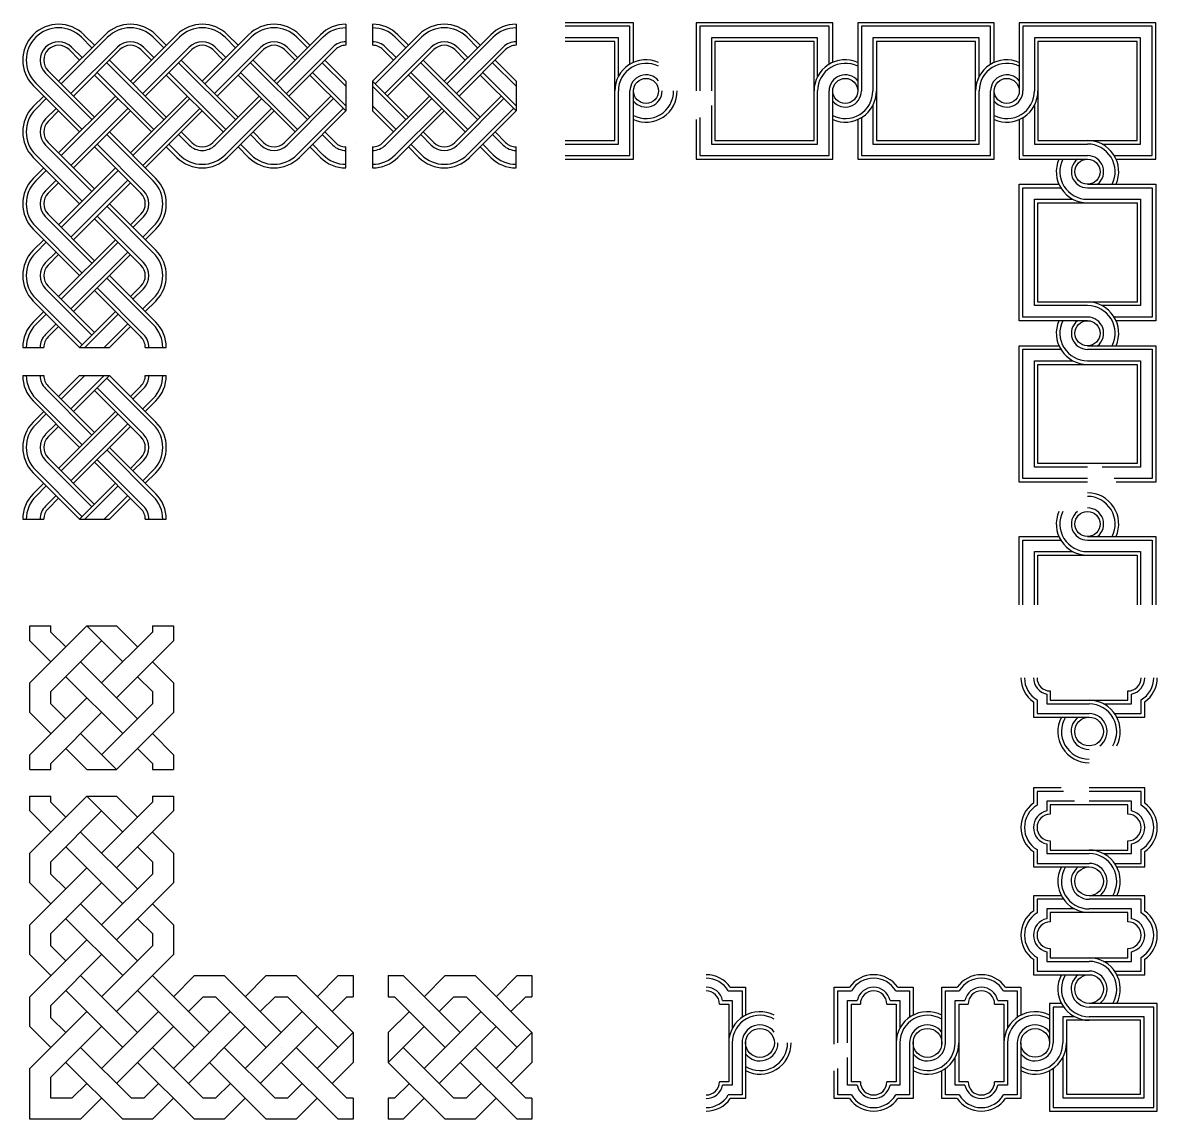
# Model space of a CAD drawing. Header units: millimetres. Extents: x -161 to 568, y -150 to 155.
# Drawn here: x 252 to 568, y -150.2 to 155.2 of the extents above; entities that cross this region are included whole.
import ezdxf

# ---------------------------------------------------------------- set-up
doc = ezdxf.new("R2010")
doc.units = ezdxf.units.MM
doc.header["$MEASUREMENT"] = 0
doc.layers.add('Layer 03', color=5, linetype='Continuous')

msp = doc.modelspace()

# ---------------------------------------------------------------- linework, layer by layer
at = {"layer": 'Layer 03'}
for p, q in [((274.95, 151.82), (262.02, 138.9)), ((272.02, 148.9), (269.09, 151.82)), ((294.95, 151.82), (282.02, 138.9)), ((292.02, 148.9), (289.09, 151.82)), ((302.02, 138.9), (314.95, 151.82)), ((312.02, 148.9), (309.09, 151.82)), ((322.02, 138.9), (334.95, 151.82)), ((329.09, 151.82), (332.02, 148.9)), ((342.02, 154.75), (342.02, 148.9)), ((349.43, 154.75), (349.43, 148.9)), ((349.43, 138.9), (362.36, 151.82)), ((359.43, 148.9), (356.5, 151.82)), ((369.43, 138.9), (382.36, 151.82)), ((376.5, 151.82), (379.43, 148.9)), ((389.43, 154.75), (389.43, 148.9)), ((275.65, 151.12), (262.72, 138.19)), ((271.31, 148.19), (268.38, 151.12)), ((295.65, 151.12), (282.72, 138.19)), ((291.31, 148.19), (288.38, 151.12)), ((302.72, 138.19), (315.65, 151.12)), ((311.31, 148.19), (308.38, 151.12)), ((322.72, 138.19), (335.65, 151.12)), ((328.38, 151.12), (331.31, 148.19)), ((350.14, 138.19), (363.07, 151.12)), ((358.72, 148.19), (355.79, 151.12)), ((370.14, 138.19), (383.07, 151.12)), ((375.79, 151.12), (378.72, 148.19)), ((267.87, 144.75), (264.95, 147.68)), ((278.38, 148.39), (265.45, 135.46)), ((268.58, 145.46), (265.65, 148.39)), ((279.09, 147.68), (266.16, 134.75)), ((287.87, 144.75), (284.95, 147.68)), ((285.45, 135.46), (298.38, 148.39)), ((288.58, 145.46), (285.65, 148.39)), ((286.16, 134.75), (299.09, 147.68)), ((304.95, 147.68), (307.87, 144.75)), ((305.45, 135.46), (318.38, 148.39)), ((305.65, 148.39), (308.58, 145.46)), ((306.16, 134.75), (319.09, 147.68)), ((324.95, 147.68), (327.87, 144.75)), ((338.38, 148.39), (325.45, 135.46)), ((325.65, 148.39), (328.58, 145.46)), ((339.09, 147.68), (326.16, 134.75)), ((352.36, 147.68), (355.29, 144.75)), ((352.87, 135.46), (365.79, 148.39)), ((353.07, 148.39), (356, 145.46)), ((353.57, 134.75), (366.5, 147.68)), ((372.36, 147.68), (375.29, 144.75)), ((385.79, 148.39), (372.87, 135.46)), ((373.07, 148.39), (376, 145.46)), ((386.5, 147.68), (373.57, 134.75)), ((275.45, 144.05), (291.31, 128.19)), ((276.16, 144.75), (292.02, 128.9)), ((311.31, 128.19), (295.45, 144.05)), ((312.02, 128.9), (296.16, 144.75)), ((331.31, 128.19), (315.45, 144.05)), ((332.02, 128.9), (316.16, 144.75)), ((335.45, 144.05), (342.02, 137.48)), ((336.16, 144.75), (342.02, 138.9)), ((378.72, 128.19), (362.87, 144.05)), ((379.43, 128.9), (363.57, 144.75)), ((382.87, 144.05), (389.43, 137.48)), ((383.57, 144.75), (389.43, 138.9)), ((258.38, 141.12), (271.31, 128.19)), ((259.09, 141.82), (272.02, 128.9)), ((287.87, 124.75), (272.02, 140.61)), ((288.58, 125.46), (272.72, 141.32)), ((307.87, 124.75), (292.02, 140.61)), ((308.58, 125.46), (292.72, 141.32)), ((312.02, 140.61), (327.87, 124.75)), ((312.72, 141.32), (328.58, 125.46)), ((342.02, 130.61), (332.02, 140.61)), ((342.02, 132.03), (332.72, 141.32)), ((359.43, 140.61), (375.29, 124.75)), ((360.14, 141.32), (376, 125.46)), ((389.43, 130.61), (379.43, 140.61)), ((389.43, 132.03), (380.14, 141.32)), ((254.95, 137.68), (267.87, 124.75)), ((255.65, 138.39), (268.58, 125.46)), ((342.02, 138.9), (342.02, 130.61)), ((342.02, 138.9), (342.02, 138.9)), ((359.43, 128.9), (349.43, 138.9)), ((349.43, 138.9), (349.43, 130.61)), ((358.72, 128.19), (349.43, 137.48)), ((389.43, 138.9), (389.43, 130.61)), ((389.43, 138.9), (389.43, 138.9)), ((254.95, 131.82), (257.87, 134.75)), ((255.65, 131.12), (258.58, 134.05)), ((262.02, 118.9), (277.87, 134.75)), ((262.72, 118.19), (278.58, 134.05)), ((282.02, 118.9), (297.87, 134.75)), ((282.72, 118.19), (298.58, 134.05)), ((304.95, 121.82), (317.87, 134.75)), ((305.65, 121.12), (318.58, 134.05)), ((337.87, 134.75), (324.95, 121.82)), ((338.58, 134.05), (325.65, 121.12)), ((352.36, 121.82), (365.29, 134.75)), ((353.07, 121.12), (366, 134.05)), ((385.29, 134.75), (372.36, 121.82)), ((386, 134.05), (373.07, 121.12)), ((261.31, 131.32), (258.38, 128.39)), ((262.02, 130.61), (259.09, 127.68)), ((265.45, 115.46), (281.31, 131.32)), ((266.16, 114.75), (282.02, 130.61)), ((285.45, 115.46), (301.31, 131.32)), ((286.16, 114.75), (302.02, 130.61)), ((321.31, 131.32), (308.38, 118.39)), ((322.02, 130.61), (309.09, 117.68)), ((328.38, 118.39), (341.31, 131.32)), ((329.09, 117.68), (342.02, 130.61)), ((356, 125.46), (349.43, 132.03)), ((355.29, 124.75), (349.43, 130.61)), ((368.72, 131.32), (355.79, 118.39)), ((369.43, 130.61), (356.5, 117.68)), ((375.79, 118.39), (388.72, 131.32)), ((376.5, 117.68), (389.43, 130.61)), ((288.38, 111.12), (275.45, 124.05)), ((289.09, 111.82), (276.16, 124.75)), ((295.45, 124.05), (298.38, 121.12)), ((296.16, 124.75), (299.09, 121.82)), ((318.38, 121.12), (315.45, 124.05)), ((319.09, 121.82), (316.16, 124.75)), ((338.38, 121.12), (335.45, 124.05)), ((339.09, 121.82), (336.16, 124.75)), ((365.79, 121.12), (362.87, 124.05)), ((366.5, 121.82), (363.57, 124.75)), ((385.79, 121.12), (382.87, 124.05)), ((386.5, 121.82), (383.57, 124.75)), ((258.38, 121.12), (271.31, 108.19)), ((259.09, 121.82), (272.02, 108.9)), ((272.02, 120.61), (284.95, 107.68)), ((272.72, 121.32), (285.65, 108.39)), ((294.95, 117.68), (292.02, 120.61)), ((295.65, 118.39), (292.72, 121.32)), ((312.02, 120.61), (314.95, 117.68)), ((312.72, 121.32), (315.65, 118.39)), ((332.02, 120.61), (334.95, 117.68)), ((332.72, 121.32), (335.65, 118.39)), ((342.02, 114.75), (342.02, 120.61)), ((349.43, 120.61), (349.43, 114.75)), ((359.43, 120.61), (362.36, 117.68)), ((360.14, 121.32), (363.07, 118.39)), ((379.43, 120.61), (382.36, 117.68)), ((380.14, 121.32), (383.07, 118.39)), ((389.43, 114.75), (389.43, 120.61)), ((267.87, 104.75), (254.95, 117.68)), ((268.58, 105.46), (255.65, 118.39)), ((257.87, 114.75), (254.95, 111.82)), ((258.58, 114.05), (255.65, 111.12)), ((262.02, 98.9), (277.87, 114.75)), ((262.72, 98.19), (278.58, 114.05)), ((258.38, 108.39), (261.31, 111.32)), ((259.09, 107.68), (262.02, 110.61)), ((265.45, 95.46), (281.31, 111.32)), ((266.16, 94.75), (282.02, 110.61)), ((276.16, 104.75), (289.09, 91.82)), ((272.02, 88.9), (259.09, 101.82)), ((285.65, 88.39), (272.72, 101.32)), ((275.45, 104.05), (288.38, 91.12)), ((284.95, 101.82), (282.02, 98.9)), ((255.65, 98.39), (268.58, 85.46)), ((271.31, 88.19), (258.38, 101.12)), ((284.95, 87.68), (272.02, 100.61)), ((285.65, 101.12), (282.72, 98.19)), ((285.45, 95.46), (288.38, 98.39)), ((254.95, 97.68), (267.87, 84.75)), ((286.16, 94.75), (289.09, 97.68)), ((257.87, 94.75), (254.95, 91.82)), ((258.58, 94.05), (255.65, 91.12)), ((277.87, 94.75), (262.02, 78.9)), ((278.58, 94.05), (262.72, 78.19)), ((261.31, 91.32), (258.38, 88.39)), ((262.02, 90.61), (259.09, 87.68)), ((265.45, 75.46), (281.31, 91.32)), ((266.16, 74.75), (282.02, 90.61)), ((272.02, 84.75), (272.02, 84.75)), ((288.38, 71.12), (275.45, 84.05)), ((289.09, 71.82), (276.16, 84.75)), ((258.38, 81.12), (271.31, 68.19)), ((259.09, 81.82), (272.02, 68.9)), ((272.02, 80.61), (284.95, 67.68)), ((272.72, 81.32), (285.65, 68.39)), ((282.02, 78.9), (284.95, 81.82)), ((282.72, 78.19), (285.65, 81.12)), ((254.95, 77.68), (267.87, 64.75)), ((255.65, 78.39), (268.58, 65.46)), ((288.38, 78.39), (285.45, 75.46)), ((289.09, 77.68), (286.16, 74.75)), ((257.87, 74.75), (254.95, 71.82)), ((258.58, 74.05), (255.65, 71.12)), ((267.87, 64.75), (277.87, 74.75)), ((269.29, 64.75), (278.58, 74.05)), ((258.38, 68.39), (261.31, 71.32)), ((259.09, 67.68), (262.02, 70.61)), ((281.31, 71.32), (274.74, 64.75)), ((282.02, 70.61), (276.16, 64.75)), ((252.02, 64.75), (257.87, 64.75)), ((267.87, 64.75), (276.16, 64.75)), ((286.16, 64.75), (292.02, 64.75)), ((252.02, 56.92), (257.87, 56.92)), ((262.02, 51.06), (267.87, 56.92)), ((262.72, 50.36), (269.29, 56.92)), ((265.45, 47.63), (274.74, 56.92)), ((266.16, 46.92), (276.16, 56.92)), ((267.87, 56.92), (276.16, 56.92)), ((276.16, 56.92), (289.09, 43.99)), ((286.16, 56.92), (292.02, 56.92)), ((272.02, 41.06), (259.09, 53.99)), ((275.45, 56.22), (288.38, 43.29)), ((284.95, 53.99), (282.02, 51.06)), ((271.31, 40.36), (258.38, 53.29)), ((284.95, 39.85), (272.02, 52.78)), ((285.65, 40.56), (272.72, 53.49)), ((285.65, 53.29), (282.72, 50.36)), ((254.95, 49.85), (267.87, 36.92)), ((255.65, 50.56), (268.58, 37.63)), ((285.45, 47.63), (288.38, 50.56)), ((286.16, 46.92), (289.09, 49.85)), ((257.87, 46.92), (254.95, 43.99)), ((258.58, 46.22), (255.65, 43.29)), ((277.87, 46.92), (262.02, 31.06)), ((278.58, 46.22), (262.72, 30.36)), ((261.31, 43.49), (258.38, 40.56)), ((262.02, 42.78), (259.09, 39.85)), ((265.45, 27.63), (281.31, 43.49)), ((266.16, 26.92), (282.02, 42.78)), ((272.02, 36.92), (272.02, 36.92)), ((288.38, 23.29), (275.45, 36.22)), ((289.09, 23.99), (276.16, 36.92)), ((258.38, 33.29), (271.31, 20.36)), ((259.09, 33.99), (272.02, 21.06)), ((272.02, 32.78), (284.95, 19.85)), ((272.72, 33.49), (285.65, 20.56)), ((282.02, 31.06), (284.95, 33.99)), ((282.72, 30.36), (285.65, 33.29)), ((254.95, 29.85), (267.87, 16.92)), ((255.65, 30.56), (268.58, 17.63)), ((288.38, 30.56), (285.45, 27.63)), ((289.09, 29.85), (286.16, 26.92)), ((257.87, 26.92), (254.95, 23.99)), ((258.58, 26.22), (255.65, 23.29)), ((267.87, 16.92), (277.87, 26.92)), ((269.29, 16.92), (278.58, 26.22)), ((258.38, 20.56), (261.31, 23.49)), ((259.09, 19.85), (262.02, 22.78)), ((281.31, 23.49), (274.74, 16.92)), ((282.02, 22.78), (276.16, 16.92)), ((252.02, 16.92), (257.87, 16.92)), ((267.87, 16.92), (276.16, 16.92)), ((286.16, 16.92), (292.02, 16.92)), ((254.01, -12.79), (259.87, -12.79)), ((254.01, -16.93), (254.01, -12.79)), ((254.01, -28.65), (269.87, -12.79)), ((259.87, -14.51), (259.87, -12.79)), ((259.87, -14.51), (264.01, -18.65)), ((269.87, -12.79), (278.16, -12.79)), ((269.87, -12.79), (279.87, -22.79)), ((274.01, -28.65), (288.16, -14.51)), ((284.01, -18.65), (278.16, -12.79)), ((288.16, -12.79), (294.01, -12.79)), ((288.16, -12.79), (288.16, -14.51)), ((294.01, -12.79), (294.01, -16.93)), ((259.87, -22.79), (254.01, -16.93)), ((259.87, -31.07), (274.01, -16.93)), ((294.01, -16.93), (278.16, -32.79)), ((268.16, -22.79), (284.01, -38.65)), ((294.01, -28.65), (288.16, -22.79)), ((279.87, -42.79), (264.01, -26.93)), ((284.01, -26.93), (288.16, -31.07)), ((254.01, -36.93), (254.01, -28.65)), ((259.87, -34.51), (259.87, -31.07)), ((288.16, -31.07), (288.16, -34.51)), ((294.01, -28.65), (294.01, -36.93)), ((254.01, -48.65), (269.87, -32.79)), ((259.87, -34.51), (264.01, -38.65)), ((288.16, -34.51), (274.01, -48.65)), ((254.01, -36.93), (259.87, -42.79)), ((274.01, -36.93), (259.87, -51.07)), ((278.16, -52.79), (294.01, -36.93)), ((268.16, -42.79), (278.16, -52.79)), ((288.16, -42.79), (294.01, -48.65)), ((264.01, -46.93), (269.87, -52.79)), ((288.16, -51.07), (284.01, -46.93)), ((254.01, -52.79), (254.01, -48.65)), ((294.01, -48.65), (294.01, -52.79)), ((254.01, -52.79), (259.87, -52.79)), ((259.87, -52.79), (259.87, -51.07)), ((269.87, -52.79), (278.16, -52.79)), ((288.16, -51.07), (288.16, -52.79)), ((288.16, -52.79), (294.01, -52.79)), ((254.01, -76.04), (269.87, -60.18)), ((254.01, -64.32), (254.01, -60.18)), ((254.01, -60.18), (259.87, -60.18)), ((259.87, -61.9), (259.87, -60.18)), ((259.87, -61.9), (264.01, -66.04)), ((269.87, -60.18), (279.87, -70.18)), ((269.87, -60.18), (278.16, -60.18)), ((274.01, -76.04), (288.16, -61.9)), ((284.01, -66.04), (278.16, -60.18)), ((288.16, -60.18), (288.16, -61.9)), ((288.16, -60.18), (294.01, -60.18)), ((294.01, -60.18), (294.01, -64.32)), ((259.87, -70.18), (254.01, -64.32)), ((259.87, -78.47), (274.01, -64.32)), ((294.01, -64.32), (278.16, -80.18)), ((268.16, -70.18), (284.01, -86.04)), ((294.01, -76.04), (288.16, -70.18)), ((279.87, -90.18), (264.01, -74.32)), ((284.01, -74.32), (288.16, -78.47)), ((254.01, -84.32), (254.01, -76.04)), ((259.87, -81.9), (259.87, -78.47)), ((288.16, -78.47), (288.16, -81.9)), ((294.01, -76.04), (294.01, -84.32)), ((254.01, -96.04), (269.87, -80.18)), ((259.87, -81.9), (264.01, -86.04)), ((288.16, -81.9), (274.01, -96.04)), ((254.01, -84.32), (259.87, -90.18)), ((274.01, -84.32), (259.87, -98.47)), ((278.16, -100.18), (294.01, -84.32)), ((268.16, -90.18), (284.01, -106.04)), ((288.16, -90.18), (294.01, -96.04)), ((264.01, -94.32), (279.87, -110.18)), ((288.16, -98.47), (284.01, -94.32)), ((254.01, -104.32), (254.01, -96.04)), ((294.01, -96.04), (294.01, -104.32)), ((269.87, -100.18), (254.01, -116.04)), ((259.87, -101.9), (259.87, -98.47)), ((288.16, -98.47), (288.16, -101.9)), ((259.87, -101.9), (264.01, -106.04)), ((274.01, -116.04), (288.16, -101.9)), ((254.01, -104.32), (259.87, -110.18)), ((259.87, -118.47), (274.01, -104.32)), ((294.01, -104.32), (278.16, -120.18)), ((268.16, -110.18), (284.01, -126.04)), ((288.16, -110.18), (304.01, -126.04)), ((299.87, -110.18), (294.01, -116.04)), ((299.87, -110.18), (308.16, -110.18)), ((324.01, -126.04), (308.16, -110.18)), ((319.87, -110.18), (314.01, -116.04)), ((319.87, -110.18), (328.16, -110.18)), ((328.16, -110.18), (344.01, -126.04)), ((334.01, -116.04), (339.87, -110.18)), ((339.87, -110.18), (344.01, -110.18)), ((344.01, -110.18), (344.01, -116.04)), ((353.84, -110.18), (353.84, -116.04)), ((353.84, -110.18), (357.99, -110.18)), ((373.84, -126.04), (357.99, -110.18)), ((369.7, -110.18), (363.84, -116.04)), ((369.7, -110.18), (377.99, -110.18)), ((377.99, -110.18), (393.84, -126.04)), ((383.84, -116.04), (389.7, -110.18)), ((389.7, -110.18), (393.84, -110.18)), ((393.84, -110.18), (393.84, -116.04)), ((449.07, -113.41), (453.35, -113.41)), ((453.35, -113.41), (453.35, -121.19)), ((478.01, -113.41), (482.29, -113.41)), ((478.01, -129.26), (478.01, -113.41)), ((495.73, -113.41), (500.01, -113.41)), ((500.01, -113.41), (500.01, -121.19)), ((508.01, -129.26), (508.01, -113.41)), ((508.01, -113.41), (512.29, -113.41)), ((525.73, -113.41), (530.01, -113.41)), ((530.01, -113.41), (530.01, -121.19)), ((254.01, -124.32), (254.01, -116.04)), ((264.01, -114.32), (279.87, -130.18)), ((284.01, -114.32), (299.87, -130.18)), ((298.16, -120.18), (302.3, -116.04)), ((302.3, -116.04), (305.73, -116.04)), ((305.73, -116.04), (319.87, -130.18)), ((322.3, -116.04), (318.16, -120.18)), ((322.3, -116.04), (325.73, -116.04)), ((339.87, -130.18), (325.73, -116.04)), ((342.3, -116.04), (338.16, -120.18)), ((342.3, -116.04), (344.01, -116.04)), ((353.84, -116.04), (355.56, -116.04)), ((355.56, -116.04), (369.7, -130.18)), ((372.13, -116.04), (367.99, -120.18)), ((372.13, -116.04), (375.56, -116.04)), ((389.7, -130.18), (375.56, -116.04)), ((392.13, -116.04), (387.99, -120.18)), ((392.13, -116.04), (393.84, -116.04)), ((448.53, -114.41), (452.35, -114.41)), ((452.35, -114.41), (452.35, -121.79)), ((479.01, -114.41), (482.83, -114.41)), ((479.01, -128.91), (479.01, -114.41)), ((495.19, -114.41), (499.01, -114.41)), ((499.01, -114.41), (499.01, -121.79)), ((509.01, -128.91), (509.01, -114.41)), ((509.01, -114.41), (512.83, -114.41)), ((525.19, -114.41), (529.01, -114.41)), ((529.01, -114.41), (529.01, -121.79)), ((259.87, -121.9), (259.87, -118.47)), ((446.05, -118.11), (448.65, -118.11)), ((446.95, -117.11), (449.65, -117.11)), ((448.65, -118.11), (448.65, -139.71)), ((449.65, -117.11), (449.65, -124.86)), ((481.71, -117.11), (484.42, -117.11)), ((481.71, -128.91), (481.71, -117.11)), ((482.71, -118.11), (485.31, -118.11)), ((482.71, -118.11), (482.71, -139.71)), ((492.71, -118.11), (495.31, -118.11)), ((493.6, -117.11), (496.31, -117.11)), ((495.31, -118.11), (495.31, -139.71)), ((496.31, -117.11), (496.31, -124.86)), ((511.71, -128.91), (511.71, -117.11)), ((511.71, -117.11), (514.42, -117.11)), ((512.71, -118.11), (515.31, -118.11)), ((512.71, -118.11), (512.71, -139.71)), ((522.71, -118.11), (525.31, -118.11)), ((523.6, -117.11), (526.31, -117.11)), ((525.31, -118.11), (525.31, -139.71)), ((526.31, -117.11), (526.31, -124.86)), ((254.01, -136.04), (269.87, -120.18)), ((259.87, -121.9), (264.01, -126.04)), ((289.87, -120.18), (274.01, -136.04)), ((309.87, -120.18), (294.01, -136.04)), ((314.01, -136.04), (329.87, -120.18)), ((359.7, -120.18), (353.84, -126.04)), ((363.84, -136.04), (379.7, -120.18)), ((254.01, -124.32), (259.87, -130.18)), ((274.01, -124.32), (259.87, -138.47)), ((278.16, -140.18), (294.01, -124.32)), ((314.01, -124.32), (298.16, -140.18)), ((334.01, -124.32), (318.16, -140.18)), ((334.01, -136.04), (344.01, -126.04)), ((344.01, -126.04), (344.01, -134.32)), ((363.84, -124.32), (353.84, -134.32)), ((353.84, -126.04), (353.84, -134.32)), ((383.84, -124.32), (367.99, -140.18)), ((383.84, -136.04), (393.84, -126.04)), ((393.84, -126.04), (393.84, -134.32)), ((449.65, -128.91), (449.65, -140.71)), ((452.35, -128.91), (452.35, -143.41)), ((453.35, -128.56), (453.35, -144.41)), ((496.31, -128.91), (496.31, -140.71)), ((499.01, -128.91), (499.01, -143.41)), ((500.01, -128.56), (500.01, -144.41)), ((526.31, -128.91), (526.31, -140.71)), ((529.01, -128.91), (529.01, -143.41)), ((530.01, -128.91), (530.01, -144.41)), ((268.16, -130.18), (282.3, -144.32)), ((288.16, -130.18), (302.3, -144.32)), ((308.16, -130.18), (322.3, -144.32)), ((342.3, -144.32), (328.16, -130.18)), ((357.99, -130.18), (372.13, -144.32)), ((392.13, -144.32), (377.99, -130.18)), ((264.01, -134.32), (279.87, -150.18)), ((284.01, -134.32), (299.87, -150.18)), ((304.01, -134.32), (319.87, -150.18)), ((324.01, -134.32), (339.87, -150.18)), ((338.16, -140.18), (344.01, -134.32)), ((353.84, -134.32), (369.7, -150.18)), ((373.84, -134.32), (389.7, -150.18)), ((387.99, -140.18), (393.84, -134.32)), ((481.71, -140.71), (481.71, -132.96)), ((511.71, -140.71), (511.71, -132.96)), ((254.01, -150.18), (254.01, -136.04)), ((478.01, -144.41), (478.01, -136.64)), ((479.01, -143.41), (479.01, -136.03)), ((508.01, -144.41), (508.01, -136.64)), ((509.01, -143.41), (509.01, -136.03)), ((269.87, -140.18), (265.73, -144.32)), ((289.87, -140.18), (285.73, -144.32)), ((305.73, -144.32), (309.87, -140.18)), ((325.73, -144.32), (329.87, -140.18)), ((355.56, -144.32), (359.7, -140.18)), ((375.56, -144.32), (379.7, -140.18)), ((448.65, -139.71), (446.05, -139.71)), ((449.65, -140.71), (446.95, -140.71)), ((484.42, -140.71), (481.71, -140.71)), ((485.31, -139.71), (482.71, -139.71)), ((495.31, -139.71), (492.71, -139.71)), ((496.31, -140.71), (493.6, -140.71)), ((514.42, -140.71), (511.71, -140.71)), ((515.31, -139.71), (512.71, -139.71)), ((525.31, -139.71), (522.71, -139.71)), ((526.31, -140.71), (523.6, -140.71)), ((268.16, -150.18), (274.01, -144.32)), ((285.73, -144.32), (282.3, -144.32)), ((294.01, -144.32), (288.16, -150.18)), ((305.73, -144.32), (302.3, -144.32)), ((314.01, -144.32), (308.16, -150.18)), ((325.73, -144.32), (322.3, -144.32)), ((328.16, -150.18), (334.01, -144.32)), ((344.01, -144.32), (342.3, -144.32)), ((344.01, -144.32), (344.01, -150.18)), ((353.84, -144.32), (353.84, -150.18)), ((355.56, -144.32), (353.84, -144.32)), ((363.84, -144.32), (357.99, -150.18)), ((375.56, -144.32), (372.13, -144.32)), ((377.99, -150.18), (383.84, -144.32)), ((393.84, -144.32), (392.13, -144.32)), ((393.84, -144.32), (393.84, -150.18)), ((452.35, -143.41), (448.53, -143.41)), ((453.35, -144.41), (449.07, -144.41)), ((482.29, -144.41), (478.01, -144.41)), ((482.83, -143.41), (479.01, -143.41)), ((499.01, -143.41), (495.19, -143.41)), ((500.01, -144.41), (495.73, -144.41)), ((512.29, -144.41), (508.01, -144.41)), ((512.83, -143.41), (509.01, -143.41)), ((529.01, -143.41), (525.19, -143.41)), ((530.01, -144.41), (525.73, -144.41)), ((268.16, -150.18), (254.01, -150.18)), ((288.16, -150.18), (279.87, -150.18)), ((308.16, -150.18), (299.87, -150.18)), ((328.16, -150.18), (319.87, -150.18)), ((344.01, -150.18), (339.87, -150.18)), ((357.99, -150.18), (353.84, -150.18)), ((377.99, -150.18), (369.7, -150.18)), ((393.84, -150.18), (389.7, -150.18))]:
    msp.add_line(p, q, dxfattribs=at)
for points in [[(422.13, 144.14), (422.13, 155.18), (403.13, 155.18)], [(477.61, 144.14), (477.61, 155.18), (439.61, 155.18), (439.61, 136.18)], [(522.59, 144.14), (522.59, 155.18), (484.59, 155.18), (484.59, 136.18)], [(556.53, 117.18), (567.57, 117.18), (567.57, 155.18), (529.57, 155.18), (529.57, 136.18)], [(421.13, 143.62), (421.13, 154.18), (403.13, 154.18)], [(476.61, 143.62), (476.61, 154.18), (440.61, 154.18), (440.61, 136.18)], [(521.59, 143.62), (521.59, 154.18), (485.59, 154.18), (485.59, 136.18)], [(556.01, 118.18), (566.57, 118.18), (566.57, 154.18), (530.57, 154.18), (530.57, 136.18)], [(417.93, 140.23), (417.93, 150.98), (403.13, 150.98)], [(403.13, 122.38), (416.93, 122.38), (416.93, 149.98), (403.13, 149.98)], [(473.41, 140.23), (473.41, 150.98), (443.81, 150.98), (443.81, 136.18)], [(444.81, 122.38), (472.41, 122.38), (472.41, 149.98), (444.81, 149.98), (444.81, 122.38)], [(518.39, 140.23), (518.39, 150.98), (488.79, 150.98), (488.79, 136.18)], [(489.79, 122.38), (517.39, 122.38), (517.39, 149.98), (489.79, 149.98), (489.79, 122.38)], [(552.62, 121.38), (563.37, 121.38), (563.37, 150.98), (533.77, 150.98), (533.77, 136.18)], [(534.77, 122.38), (562.37, 122.38), (562.37, 149.98), (534.77, 149.98), (534.77, 122.38)], [(403.13, 117.18), (422.13, 117.18), (422.13, 136.18)], [(403.13, 118.18), (421.13, 118.18), (421.13, 136.18)], [(403.13, 121.38), (417.93, 121.38), (417.93, 136.18)], [(439.61, 128.23), (439.61, 117.18), (477.61, 117.18), (477.61, 136.18)], [(440.61, 128.74), (440.61, 118.18), (476.61, 118.18), (476.61, 136.18)], [(443.81, 132.14), (443.81, 121.38), (473.41, 121.38), (473.41, 136.18)], [(484.59, 128.23), (484.59, 117.18), (522.59, 117.18), (522.59, 136.18)], [(485.59, 128.74), (485.59, 118.18), (521.59, 118.18), (521.59, 136.18)], [(488.79, 132.14), (488.79, 121.38), (518.39, 121.38), (518.39, 136.18)], [(533.77, 132.14), (533.77, 121.38), (548.57, 121.38)], [(529.57, 128.23), (529.57, 117.18), (548.57, 117.18)], [(530.57, 128.74), (530.57, 118.18), (548.57, 118.18)], [(548.57, 72.2), (529.57, 72.2), (529.57, 110.2), (540.61, 110.2)], [(548.57, 73.2), (530.57, 73.2), (530.57, 109.2), (541.13, 109.2)], [(548.57, 110.2), (567.57, 110.2), (567.57, 72.2), (556.53, 72.2)], [(548.57, 109.2), (566.57, 109.2), (566.57, 73.2), (556.01, 73.2)], [(548.57, 76.4), (533.77, 76.4), (533.77, 106), (544.53, 106)], [(534.77, 77.4), (534.77, 105), (562.37, 105), (562.37, 77.4), (534.77, 77.4)], [(548.57, 106), (563.37, 106), (563.37, 76.4), (552.62, 76.4)], [(548.57, 27.23), (529.57, 27.23), (529.57, 65.23), (540.61, 65.23)], [(548.57, 28.23), (530.57, 28.23), (530.57, 64.23), (541.13, 64.23)], [(548.57, 65.23), (567.57, 65.23), (567.57, 27.23), (556.53, 27.23)], [(548.57, 64.23), (566.57, 64.23), (566.57, 28.23), (556.01, 28.23)], [(548.57, 31.43), (533.77, 31.43), (533.77, 61.03), (544.53, 61.03)], [(548.57, 61.03), (563.37, 61.03), (563.37, 31.43), (552.62, 31.43)], [(534.77, 32.43), (534.77, 60.03), (562.37, 60.03), (562.37, 32.43), (534.77, 32.43)], [(529.57, -6.91), (529.57, 12.09), (540.61, 12.09)], [(530.57, -6.91), (530.57, 11.09), (541.13, 11.09)], [(548.57, 12.09), (567.57, 12.09), (567.57, -6.91)], [(548.57, 11.09), (566.57, 11.09), (566.57, -6.91)], [(533.77, -6.91), (533.77, 7.89), (544.53, 7.89)], [(534.77, -6.91), (534.77, 6.89), (562.37, 6.89), (562.37, -6.91)], [(548.57, 7.89), (563.37, 7.89), (563.37, -6.91)], [(538.21, -30.91), (538.21, -33.51), (559.81, -33.51), (559.81, -30.91)], [(533.51, -33.93), (533.51, -38.21), (549.01, -38.21)], [(534.51, -33.39), (534.51, -37.21), (549.01, -37.21)], [(537.21, -31.8), (537.21, -34.51), (549.01, -34.51)], [(553.06, -34.51), (560.81, -34.51), (560.81, -31.8)], [(556.13, -37.21), (563.51, -37.21), (563.51, -33.39)], [(556.74, -38.21), (564.51, -38.21), (564.51, -33.93)], [(541.28, -57.91), (533.51, -57.91), (533.51, -62.19)], [(541.89, -58.91), (534.51, -58.91), (534.51, -62.74)], [(564.51, -62.19), (564.51, -57.91), (549.01, -57.91)], [(563.51, -62.74), (563.51, -58.91), (549.01, -58.91)], [(544.96, -61.61), (537.21, -61.61), (537.21, -64.32)], [(559.81, -65.21), (559.81, -62.61), (538.21, -62.61), (538.21, -65.21)], [(560.81, -64.32), (560.81, -61.61), (549.01, -61.61)], [(538.21, -72.61), (538.21, -75.21), (559.81, -75.21), (559.81, -72.61)], [(533.51, -75.63), (533.51, -79.91), (549.01, -79.91)], [(534.51, -75.09), (534.51, -78.91), (549.01, -78.91)], [(537.21, -73.51), (537.21, -76.21), (549.01, -76.21)], [(553.06, -76.21), (560.81, -76.21), (560.81, -73.51)], [(556.13, -78.91), (563.51, -78.91), (563.51, -75.09)], [(556.74, -79.91), (564.51, -79.91), (564.51, -75.63)], [(541.28, -87.91), (533.51, -87.91), (533.51, -92.19)], [(564.51, -92.19), (564.51, -87.91), (549.01, -87.91)], [(541.89, -88.91), (534.51, -88.91), (534.51, -92.74)], [(544.96, -91.61), (537.21, -91.61), (537.21, -94.32)], [(563.51, -92.74), (563.51, -88.91), (549.01, -88.91)], [(560.81, -94.32), (560.81, -91.61), (549.01, -91.61)], [(559.81, -95.21), (559.81, -92.61), (538.21, -92.61), (538.21, -95.21)], [(537.21, -103.51), (537.21, -106.21), (549.01, -106.21)], [(538.21, -102.61), (538.21, -105.21), (559.81, -105.21), (559.81, -102.61)], [(553.06, -106.21), (560.81, -106.21), (560.81, -103.51)], [(533.51, -105.63), (533.51, -109.91), (549.01, -109.91)], [(534.51, -105.09), (534.51, -108.91), (549.01, -108.91)], [(556.13, -108.91), (563.51, -108.91), (563.51, -105.09)], [(556.74, -109.91), (564.51, -109.91), (564.51, -105.63)], [(541.28, -117.91), (538.01, -117.91), (538.01, -128.91)], [(538.01, -136.64), (538.01, -147.91), (568.01, -147.91), (568.01, -117.91), (549.01, -117.91)], [(541.89, -118.91), (539.01, -118.91), (539.01, -128.91)], [(539.01, -136.03), (539.01, -146.91), (567.01, -146.91), (567.01, -118.91), (549.01, -118.91)], [(541.71, -132.96), (541.71, -144.21), (564.31, -144.21), (564.31, -121.61), (549.01, -121.61)], [(544.96, -121.61), (541.71, -121.61), (541.71, -128.91)], [(542.71, -143.21), (563.31, -143.21), (563.31, -122.61), (542.71, -122.61), (542.71, -143.21)], [(265.73, -144.32), (259.87, -144.32), (259.87, -138.47)]]:
    msp.add_lwpolyline(points, dxfattribs=at)
for centre, radius in [((425.62, 136.18), 3.49), ((481.1, 136.18), 3.49), ((526.08, 136.18), 3.49), ((548.57, 113.69), 3.49), ((548.57, 68.71), 3.49), ((548.57, 15.58), 3.49), ((549.01, -42.21), 4), ((549.01, -83.91), 4), ((549.01, -113.91), 4), ((457.35, -128.91), 4.02), ((504.01, -128.91), 4.02), ((534.01, -128.91), 4)]:
    msp.add_circle(centre, radius, dxfattribs=at)
for centre, radius, start, end in [((262.02, 144.75), 10, 45, 225), ((262.02, 144.75), 9, 45, 225), ((282.02, 144.75), 10, 45, 135), ((282.02, 144.75), 9, 45, 135), ((302.02, 144.75), 10, 45, 135), ((302.02, 144.75), 9, 45, 135), ((322.02, 144.75), 10, 45, 135), ((322.02, 144.75), 9, 45, 135), ((342.02, 144.75), 10, 90, 135), ((342.02, 144.75), 9, 90, 135), ((349.43, 144.75), 10, 45, 90), ((349.43, 144.75), 9, 45, 90), ((369.43, 144.75), 10, 45, 135), ((369.43, 144.75), 9, 45, 135), ((389.43, 144.75), 10, 90, 135), ((389.43, 144.75), 9, 90, 135), ((262.02, 144.75), 5.14, 45, 225), ((262.02, 144.75), 4.14, 45, 225), ((282.02, 144.75), 5.14, 45, 135), ((282.02, 144.75), 4.14, 45, 135), ((302.02, 144.75), 5.14, 45, 135), ((302.02, 144.75), 4.14, 45, 135), ((322.02, 144.75), 5.14, 45, 135), ((322.02, 144.75), 4.14, 45, 135), ((342.02, 144.75), 5.14, 90, 135), ((342.02, 144.75), 4.14, 90, 135), ((349.43, 144.75), 5.14, 45, 90), ((349.43, 144.75), 4.14, 45, 90), ((369.43, 144.75), 5.14, 45, 135), ((369.43, 144.75), 4.14, 45, 135), ((389.43, 144.75), 5.14, 90, 135), ((389.43, 144.75), 4.14, 90, 135), ((425.62, 136.18), 8.69, 66.3229, 180), ((425.62, 136.18), 7.69, 63.0118, 180), ((481.1, 136.18), 8.69, 66.3229, 180), ((481.1, 136.18), 7.69, 63.0118, 180), ((526.08, 136.18), 8.69, 66.3229, 180), ((526.08, 136.18), 7.69, 63.0118, 180), ((425.62, 136.18), 4.49, 38.9894, 180), ((481.1, 136.18), 4.49, 38.9894, 180), ((526.08, 136.18), 4.49, 38.9894, 180), ((425.62, 136.18), 8.69, 246.3229, 360), ((425.62, 136.18), 7.69, 243.0118, 360), ((425.62, 136.18), 4.49, 218.9894, 0), ((481.1, 136.18), 4.49, 218.9894, 0), ((481.1, 136.18), 7.69, 243.0118, 0), ((481.1, 136.18), 8.69, 246.3229, 360), ((526.08, 136.18), 4.49, 218.9894, 0), ((526.08, 136.18), 7.69, 243.0118, 360), ((526.08, 136.18), 8.69, 246.3229, 360), ((322.02, 124.75), 10, 90, 90.00000434843597), ((369.43, 124.75), 10, 90, 90.00000434843597), ((262.02, 124.75), 10, 135, 225), ((262.02, 124.75), 9, 135, 225), ((302.02, 124.75), 10, 44.99999999999947, 45.00001132570079), ((349.43, 124.75), 10, 44.99999999999947, 45.00001132570079), ((262.02, 124.75), 5.14, 135, 225), ((262.02, 124.75), 4.14, 135, 225), ((302.02, 124.75), 4.14, 45, 45.00003203266092), ((349.43, 124.75), 4.14, 45, 45.00003203266092), ((302.02, 124.75), 5.14, 225, 270), ((302.02, 124.75), 4.14, 225, 315), ((302.02, 124.75), 5.14, 270, 315), ((322.02, 124.75), 5.14, 225, 315), ((322.02, 124.75), 4.14, 225, 315), ((342.02, 124.75), 5.14, 225, 270.0001), ((342.02, 124.75), 4.14, 225, 270.0001), ((342.02, 124.75), 4.14, 314.9998, 315), ((349.43, 124.75), 4.14, 270, 315), ((349.43, 124.75), 5.14, 270, 315), ((369.43, 124.75), 5.14, 225, 315), ((369.43, 124.75), 4.14, 225, 315), ((389.43, 124.75), 5.14, 225, 270.0001), ((389.43, 124.75), 4.14, 225, 270.0001), ((548.57, 113.69), 8.69, 336.3229, 90), ((548.57, 113.69), 7.69, 333.0118, 90), ((302.02, 124.75), 10, 225, 315), ((302.02, 124.75), 9, 225, 270), ((302.02, 124.75), 9, 270, 315), ((322.02, 124.75), 10, 225, 315), ((322.02, 124.75), 9, 225, 315), ((342.02, 124.75), 10, 225, 270.0001), ((342.02, 124.75), 9, 225, 270.0001), ((349.43, 124.75), 9, 270, 315), ((349.43, 124.75), 10, 270, 315), ((369.43, 124.75), 10, 225, 315), ((369.43, 124.75), 9, 225, 315), ((389.43, 124.75), 10, 225, 270.0001), ((389.43, 124.75), 9, 225, 270.0001), ((548.57, 113.69), 8.69, 156.3229, 270), ((548.57, 113.69), 7.69, 153.0118, 270), ((548.57, 113.69), 4.49, 128.9894, 270), ((548.57, 113.69), 4.49, 308.9894, 90), ((262.02, 104.75), 10, 135, 225), ((262.02, 104.75), 9, 135, 225), ((282.02, 104.75), 9, 315, 45), ((282.02, 104.75), 10, 315, 45), ((262.02, 104.75), 5.14, 135, 225), ((262.02, 104.75), 4.14, 135, 225), ((282.02, 104.75), 4.14, 315, 45), ((282.02, 104.75), 5.14, 315, 45), ((282.02, 104.75), 10, 224.9999969397467, 225.0000000000005), ((262.02, 84.75), 10, 135, 225), ((282.02, 84.75), 10, 315, 45), ((262.02, 84.75), 9, 135, 225), ((282.02, 84.75), 9, 315, 45), ((262.02, 84.75), 5.14, 135, 225), ((262.02, 84.75), 4.14, 135, 225), ((282.02, 84.75), 4.14, 315, 45), ((282.02, 84.75), 5.14, 315, 45), ((282.02, 84.75), 10, 179.9999963598342, 180), ((548.57, 68.71), 8.69, 336.3229, 90), ((548.57, 68.71), 7.69, 333.0118, 90), ((548.57, 68.71), 4.49, 308.9894, 90), ((262.02, 64.75), 10, 135, 180.0001), ((262.02, 64.75), 9, 135, 180.0001), ((282.02, 64.75), 9, 359.9999, 45), ((282.02, 64.75), 10, 359.9999, 45), ((548.57, 68.71), 8.69, 156.3229, 270), ((548.57, 68.71), 7.69, 153.0118, 270), ((548.57, 68.71), 4.49, 128.9894, 270), ((262.02, 64.75), 5.14, 135, 180.0002), ((262.02, 64.75), 4.14, 135, 180.0002), ((282.02, 64.75), 4.14, 359.9998, 45), ((282.02, 64.75), 5.14, 359.9998, 45), ((262.02, 56.92), 10, 180, 225), ((262.02, 56.92), 9, 180, 225), ((262.02, 56.92), 5.14, 180, 225), ((262.02, 56.92), 4.14, 180, 225), ((282.02, 56.92), 4.14, 315, 360), ((282.02, 56.92), 5.14, 315, 0), ((282.02, 56.92), 9, 315, 0), ((282.02, 56.92), 10, 315, 0), ((282.02, 56.92), 10, 224.9999969397467, 225.0000000000005), ((262.02, 36.92), 10, 135, 225), ((262.02, 36.92), 9, 135, 225), ((282.02, 36.92), 9, 315, 45), ((282.02, 36.92), 10, 315, 45), ((262.02, 36.92), 5.14, 135, 225), ((262.02, 36.92), 4.14, 135, 225), ((282.02, 36.92), 4.14, 315, 45), ((282.02, 36.92), 5.14, 315, 45), ((282.02, 36.92), 10, 179.9999963598342, 180), ((262.02, 16.92), 10, 135, 180.0001), ((262.02, 16.92), 9, 135, 180.0001), ((282.02, 16.92), 9, 359.9999, 45), ((282.02, 16.92), 10, 359.9999, 45), ((548.57, 15.58), 8.69, 336.3229, 90), ((548.57, 15.58), 7.69, 333.0118, 90), ((262.02, 16.92), 5.14, 135, 180.0002), ((262.02, 16.92), 4.14, 135, 180.0002), ((282.02, 16.92), 4.14, 359.9998, 45), ((282.02, 16.92), 5.14, 359.9998, 45), ((548.57, 15.58), 8.69, 156.3229, 270), ((548.57, 15.58), 7.69, 153.0118, 270), ((548.57, 15.58), 4.49, 128.9894, 270), ((548.57, 15.58), 4.49, 308.9894, 90), ((538.21, -27.21), 8.2, 180, 235.0284), ((538.21, -27.21), 7.2, 180, 239.0768), ((538.21, -27.21), 4.7, 180, 257.7155), ((538.21, -27.21), 3.7, 180, 270), ((559.81, -27.21), 3.7, 270, 0), ((559.81, -27.21), 4.7, 282.2845, 360), ((559.81, -27.21), 7.2, 300.9232, 0), ((559.81, -27.21), 8.2, 304.9716, 0), ((284.01, -32.79), 10, 180, 180.0000036401658), ((264.01, -32.79), 10, 359.9999965887257, 0), ((549.01, -42.21), 8.7, 332.6277, 90), ((549.01, -42.21), 7.7, 328.7026, 90), ((549.01, -42.21), 5, 306.8699, 90), ((549.01, -42.21), 8.7, 152.6277, 270), ((549.01, -42.21), 7.7, 148.7026, 270), ((549.01, -42.21), 5, 126.8699, 270), ((284.01, -52.79), 10, 134.9999999999995, 135.0000030602534), ((538.21, -68.91), 8.2, 124.9716, 235.0284), ((538.21, -68.91), 7.2, 120.9232, 239.0768), ((559.81, -68.91), 7.2, 300.9232, 59.0768), ((559.81, -68.91), 8.2, 304.9716, 55.0284), ((538.21, -68.91), 4.7, 102.2845, 257.7155), ((538.21, -68.91), 3.7, 90, 270), ((559.81, -68.91), 3.7, 270, 90), ((559.81, -68.91), 4.7, 282.2845, 77.7155), ((549.01, -83.91), 8.7, 332.6277, 90), ((549.01, -83.91), 7.7, 328.7026, 90), ((549.01, -83.91), 5, 306.8699, 90), ((264.01, -80.18), 10, 359.9999965887258, 8.142219984546603e-14), ((284.01, -80.18), 10, 180, 180.0000036401659), ((549.01, -83.91), 8.7, 152.6277, 270), ((549.01, -83.91), 7.7, 148.7026, 270), ((549.01, -83.91), 5, 126.8699, 270), ((284.01, -100.18), 10, 134.9999999999995, 135.0000030602534), ((538.21, -98.91), 8.2, 124.9716, 235.0284), ((538.21, -98.91), 7.2, 120.9232, 239.0768), ((538.21, -98.91), 4.7, 102.2845, 257.7155), ((559.81, -98.91), 4.7, 282.2845, 77.7155), ((559.81, -98.91), 7.2, 300.9232, 59.0768), ((559.81, -98.91), 8.2, 304.9716, 55.0284), ((538.21, -98.91), 3.7, 90, 270), ((559.81, -98.91), 3.7, 270, 90), ((549.01, -113.91), 8.7, 332.6277, 90), ((549.01, -113.91), 7.7, 328.7026, 90), ((442.35, -118.11), 8.2, 34.9716, 90), ((489.01, -118.11), 8.2, 34.9716, 145.0284), ((519.01, -118.11), 8.2, 34.9716, 145.0284), ((549.01, -113.91), 8.7, 152.6277, 270), ((549.01, -113.91), 7.7, 148.7026, 270), ((549.01, -113.91), 5, 126.8699, 270), ((549.01, -113.91), 5, 306.8699, 90), ((442.35, -118.11), 7.2, 30.9232, 90), ((442.35, -118.11), 4.7, 12.2845, 90), ((489.01, -118.11), 7.2, 30.9232, 149.0768), ((489.01, -118.11), 4.7, 12.2845, 167.7155), ((519.01, -118.11), 7.2, 30.9232, 149.0768), ((519.01, -118.11), 4.7, 12.2845, 167.7155), ((442.35, -118.11), 3.7, 0, 90), ((489.01, -118.11), 3.7, 0, 180), ((519.01, -118.11), 3.7, 0, 180), ((304.01, -120.18), 4.14, 314.9999679673391, 315), ((353.84, -120.18), 4.14, 314.9999679673391, 315), ((457.35, -128.91), 8.7, 62.6277, 180), ((457.35, -128.91), 7.7, 58.7026, 180), ((504.01, -128.91), 8.7, 62.6277, 180), ((504.01, -128.91), 7.7, 58.7026, 180), ((534.01, -128.91), 8.7, 62.6277, 180), ((534.01, -128.91), 7.7, 58.7026, 180), ((457.35, -128.91), 5, 36.8699, 180), ((504.01, -128.91), 5, 36.8699, 180), ((534.01, -128.91), 5, 36.8699, 180), ((304.01, -120.18), 10, 314.9999886742993, 315.0000000000005), ((353.84, -120.18), 10, 314.9999886742993, 315.0000000000005), ((457.35, -128.91), 5, 216.8699, 0), ((457.35, -128.91), 7.7, 238.7026, 0), ((457.35, -128.91), 8.7, 242.6277, 0), ((504.01, -128.91), 8.7, 242.6277, 0), ((504.01, -128.91), 7.7, 238.7026, 0), ((504.01, -128.91), 5, 216.8699, 0), ((534.01, -128.91), 5, 216.8699, 0), ((534.01, -128.91), 7.7, 238.7026, 0), ((534.01, -128.91), 8.7, 242.6277, 0), ((324.01, -120.18), 10, 269.9999956515641, 270), ((373.84, -120.18), 10, 269.9999956515641, 270), ((442.35, -139.71), 3.7, 270, 0), ((442.35, -139.71), 4.7, 270, 347.7155), ((489.01, -139.71), 4.7, 192.2845, 347.7155), ((489.01, -139.71), 3.7, 180, 0), ((519.01, -139.71), 4.7, 192.2845, 347.7155), ((519.01, -139.71), 3.7, 180, 0), ((442.35, -139.71), 7.2, 270, 329.0768), ((442.35, -139.71), 8.2, 270, 325.0284), ((489.01, -139.71), 8.2, 214.9716, 325.0284), ((489.01, -139.71), 7.2, 210.9232, 329.0768), ((519.01, -139.71), 8.2, 214.9716, 325.0284), ((519.01, -139.71), 7.2, 210.9232, 329.0768)]:
    msp.add_arc(centre, radius, start, end, dxfattribs=at)

doc.saveas('drawing.dxf')
